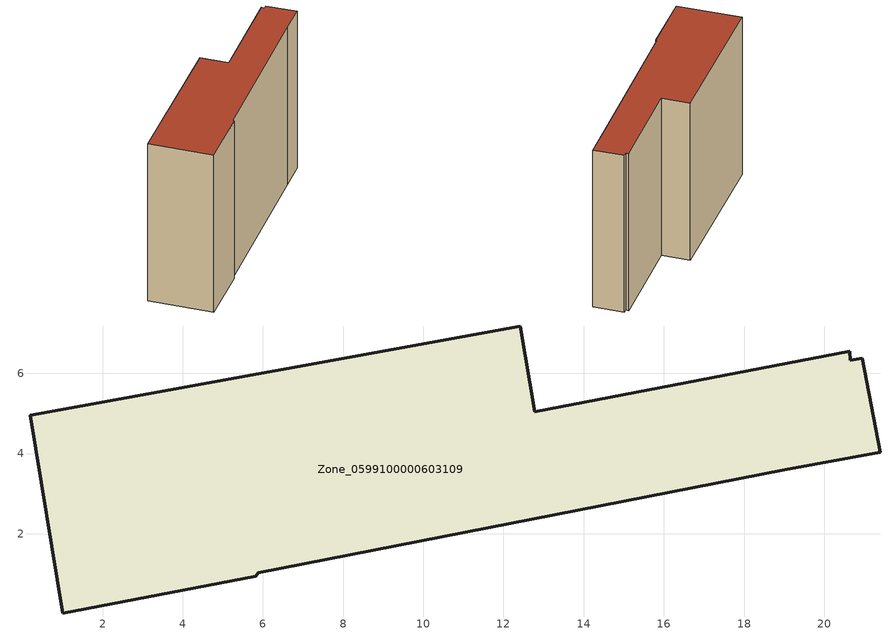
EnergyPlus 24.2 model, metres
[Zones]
Zone_0599100000603109
 floor ground (C_G): 20.95,6.38 21.4,4.04 19.02,3.6 5.88,1.03 5.82,0.94 1,0.02 0.19,4.96 12.42,7.18 12.78,5.05 20.63,6.55 20.65,6.32 z0
 wall outside (C_F): 21.4,4.04 20.95,6.38 20.65,6.32 20.63,6.55 12.78,5.05 12.42,7.18 0.19,4.96 1,0.02 5.82,0.94 5.88,1.03 19.02,3.6 21.4,4.04 z0:13.09
 roof outside (C_R): 20.63,6.55 12.78,5.05 12.42,7.18 0.19,4.96 1,0.02 5.82,0.94 5.88,1.03 19.02,3.6 21.4,4.04 20.95,6.38 20.65,6.32 z13.09
[BUILDING]
Pand.0599100000603109: North Axis=0; Terrain=City; Loads Convergence Tolerance Value=0.04; Temperature Convergence Tolerance Value=0.4; Solar Distribution=FullExterior; Maximum Number of Warmup Days=25; Minimum Number of Warmup Days=1
[Site:Location]
Rotterdam.The.Hague.AP_ZH_NLD Design_Conditions: Latitude=51.96; Longitude=4.45; Time Zone=1; Elevation=-4.5
[SITE:GROUNDTEMPERATURE:BUILDINGSURFACE]
18, 18, 18, 18, 18, 18, 18, 18, 18, 18, 18, 18
[MATERIAL] Thermal Absorptance=0.9; Solar Absorptance=0.7; Visible Absorptance=0.7
Name | Roughness | Thickness | Conductivity | Density | Specific Heat
G.TI.1946 | MediumSmooth | 0.15 | 1 | 540 | 1210
F.TI.1946 | Rough | 0.3 | 0.857143 | 1920 | 840
R.TI.1946 | MediumRough | 0.2 | 0.1 | 1500 | 1000
[CONSTRUCTION]
C_G: G.TI.1946
C_F: F.TI.1946
C_R: R.TI.1946
[ZONE]
Zone_0599100000603109: Type=1; Multiplier=1; Ceiling Height=Autocalculate; Volume=Autocalculate; Floor Area=autocalculate; Part of Total Floor Area=Yes
[ZONEINFILTRATION:DESIGNFLOWRATE]
Infil_Zone_0599100000603109: Zone or ZoneList or Space or SpaceList=Zone_0599100000603109; Schedule=AlwaysOn; Design Flow Rate Calculation Method=Flow/Area; Flow Rate per Floor Area=0.003; Constant Term Coefficient=1; Temperature Term Coefficient=0; Velocity Term Coefficient=0; Velocity Squared Term Coefficient=0
[HVACTEMPLATE:ZONE:IDEALLOADSAIRSYSTEM]
Zone_0599100000603109: Maximum Heating Supply Air Temperature=50; Minimum Cooling Supply Air Temperature=13; Maximum Heating Supply Air Humidity Ratio=0.0156; Minimum Cooling Supply Air Humidity Ratio=0.0077; Heating Limit=NoLimit; Cooling Limit=NoLimit; Dehumidification Control Type=ConstantSensibleHeatRatio; Cooling Sensible Heat Ratio=0.7; Dehumidification Setpoint=60; Humidification Control Type=None; Humidification Setpoint=30; Outdoor Air Method=None; Outdoor Air Flow Rate per Person=0.00944; Outdoor Air Flow Rate per Zone Floor Area=0; Outdoor Air Flow Rate per Zone=0; Demand Controlled Ventilation Type=None; Outdoor Air Economizer Type=NoEconomizer; Heat Recovery Type=None; Sensible Heat Recovery Effectiveness=0.7; Latent Heat Recovery Effectiveness=0.65
[ZONECONTROL:THERMOSTAT]
ThermostatControl_Zone_0599100000603109: Zone or ZoneList=Zone_0599100000603109; Control Type Schedule=DualSetpointControlType; Control 1=Thermostat_Zone_0599100000603109; Temperature Difference Between Cutout And Setpoint=0
[THERMOSTATSETPOINT:DUALSETPOINT]
Thermostat_Zone_0599100000603109: Heating Setpoint Temperature Schedule=HeatingSetpoint_Zone_0599100000603109; Cooling Setpoint Temperature Schedule=CoolingSetpoint_Zone_0599100000603109
[SCHEDULE:COMPACT]
HeatingSetpoint_Zone_0599100000603109: Through: 12/31, For: AllDays, Until: 24:00, 21
CoolingSetpoint_Zone_0599100000603109: Through: 12/31, For: AllDays, Until: 24:00, 24
DualSetpointControlType: Through: 12/31, For: AllDays, Until: 24:00, 4
AlwaysOn: Through: 12/31, For: AllDays, Until: 24:00, 1
